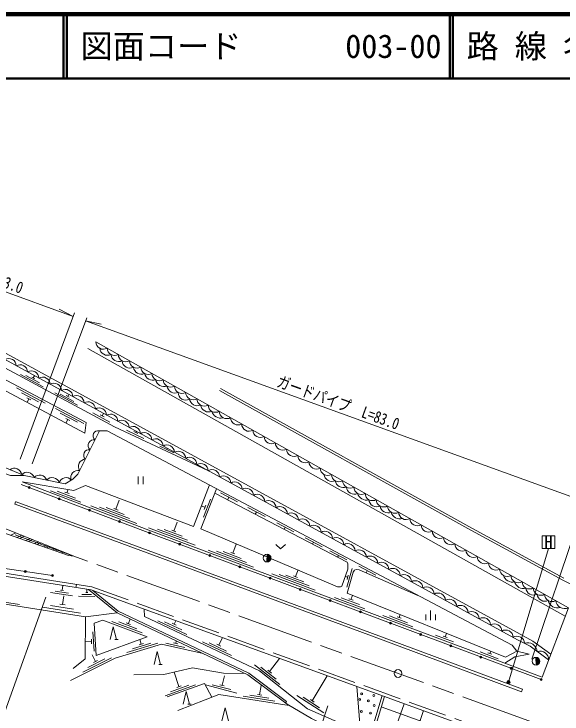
# Model space of a CAD drawing. Units: millimetres at full size, sheet at 1:1000; details may follow other scales. Extents: x 40000 to 680000, y 20000 to 380000.
# Drawn here: x 110030 to 195210, y 271214 to 380000 of the extents above; entities that cross this region are included whole.
import ezdxf
from ezdxf.enums import TextEntityAlignment as Align

# ---------------------------------------------------------------- set-up
doc = ezdxf.new("R2010")
doc.units = ezdxf.units.MM
doc.header["$LTSCALE"] = 1000
doc.linetypes.add('CHAIN', pattern=[18.5, 12, -1.5, 3.5, -1.5])
doc.linetypes.add('DASHED', pattern=[7.5, 6, -1.5])
for name, color, linetype, lineweight in [('M-BGD', 7, 'Continuous', 13), ('M-BMK', 2, 'CHAIN', 13), ('M-BMK-SRVR', 3, 'Continuous', 13), ('M-STR-HTXT', 7, 'Continuous', 13), ('M-STR-STRC', 7, 'Continuous', 13), ('M-TTL', 2, 'Continuous', 140), ('M-TTL-LINE', 7, 'Continuous', 50)]:
    doc.layers.add(name, color=color, linetype=linetype, lineweight=lineweight)
doc.layers.add('M-TTL-TXT', color=7, linetype='Continuous')
doc.styles.add('ＭＳ ゴシック', font='')
doc.styles.get('ＭＳ ゴシック').set_extended_font_data('MS Gothic')

msp = doc.modelspace()

# ---------------------------------------------------------------- hatches: boundary and pattern name
at = {"layer": 'M-BGD'}
for points in [[(112250, 306477, -1), (112530, 306371, -1)], [(116926, 304708, -1), (117207, 304601, -1)], [(121602, 302938, -1), (121883, 302832, -1)], [(126279, 301168, -1), (126559, 301062, -1)], [(130956, 299400, -1), (131237, 299295, -0.41421), (131044, 299207, -0.41421)], [(135638, 297647, -1), (135919, 297542, -0.41421), (135726, 297454, -0.41421)], [(140321, 295894, -1), (140602, 295789, -0.41421), (140409, 295701, -0.41421)], [(149348, 294841), (149403, 296040, -1)], [(145004, 294141, -1), (145285, 294036, -0.41421), (145092, 293948, -0.41421)], [(111643, 293367, -1), (111940, 293323, -1)], [(115849, 292749, -1), (116146, 292706, -1)], [(149686, 292389, -1), (149967, 292283, -0.41421), (149774, 292196, -0.41421)], [(154369, 290636, -1), (154650, 290531, -0.41421), (154457, 290443, -0.41421)], [(159052, 288883, -1), (159333, 288778, -0.41421), (159140, 288690, -0.41421)], [(163734, 287130, -1), (164015, 287025, -0.41421), (163822, 286937, -0.41421)], [(168417, 285377, -1), (168698, 285272, -0.41421), (168505, 285184, -0.41421)], [(173100, 283624, -1), (173381, 283519, -0.41421), (173188, 283431, -0.41421)], [(177782, 281871, -1), (178063, 281766, -0.41421), (177870, 281678, -0.41421)], [(182465, 280118, -1), (182746, 280013, -0.41421), (182553, 279925, -0.41421)], [(191178, 278817), (191167, 280017, -1)], [(187148, 278366, -1), (187429, 278260, -0.41421), (187236, 278173, -0.41421)], [(191830, 276613, -1), (192111, 276508, -0.41421), (191918, 276420, -0.41421)]]:
    msp.add_hatch(color=256, dxfattribs=at).paths.add_polyline_path(points)
at = {"layer": 'M-STR-HTXT'}
msp.add_hatch(color=256, dxfattribs=at).paths.add_polyline_path([(187112, 276288, -1), (186673, 276049, -1)])

# ---------------------------------------------------------------- linework, layer by layer
at = {"layer": 'M-BGD'}
for p, q in [((195716, 286430), (121523, 327996)), ((111044, 323975), (114568, 322082)), ((111862, 323807), (113976, 322672)), ((112786, 323584), (113279, 323319)), ((113033, 323451), (113212, 323784)), ((114849, 319546), (110429, 321883)), ((113825, 319748), (111173, 321150)), ((116393, 321102), (119917, 319209)), ((117211, 320935), (119326, 319799)), ((112668, 320020), (112049, 320347)), ((112358, 320184), (112069, 319636)), ((118135, 320711), (118629, 320446)), ((118382, 320578), (118540, 320873)), ((120903, 316345), (116483, 318682)), ((119879, 316547), (117227, 317949)), ((122280, 318009), (124923, 316589)), ((123435, 317729), (124051, 317398)), ((123743, 317563), (123937, 317925)), ((118722, 316819), (118103, 317147)), ((118412, 316983), (118112, 316415)), ((127493, 315326), (130210, 314054)), ((128662, 315110), (129296, 314813)), ((128979, 314962), (129057, 315129)), ((132675, 312834), (134849, 311817)), ((133762, 312326), (133849, 312511)), ((129322, 308142), (129322, 306942)), ((130122, 308142), (130122, 306942)), ((115717, 305914), (120393, 304144)), ((116759, 305840), (119564, 304778)), ((117940, 305714), (118595, 305466)), ((118268, 305590), (118454, 306084)), ((139466, 301818), (140556, 304612)), ((144761, 304170), (142110, 305574)), ((143436, 304872), (143231, 304485)), ((110279, 304211), (110141, 303835)), ((121980, 303544), (129120, 300841)), ((125869, 303034), (126400, 304437)), ((139732, 303324), (139161, 303546)), ((139604, 302998), (139859, 303650)), ((123318, 303358), (127994, 301588)), ((124359, 303284), (127165, 302223)), ((125541, 303158), (126196, 302910)), ((149046, 301900), (146395, 303305)), ((147721, 302602), (147531, 302245)), ((134870, 299643), (135396, 301048)), ((153526, 299527), (150875, 300932)), ((130915, 300163), (138195, 297438)), ((132319, 299958), (137001, 298205)), ((133360, 299888), (136170, 298836)), ((134543, 299766), (135198, 299520)), ((152201, 300230), (152028, 299902)), ((157930, 297195), (155279, 298599)), ((144047, 296208), (144573, 297613)), ((156604, 297897), (156447, 297600)), ((140226, 296677), (147238, 294053)), ((141496, 296522), (146178, 294770)), ((142537, 296453), (145347, 295401)), ((143720, 296331), (144375, 296085)), ((149348, 294841), (149403, 296040)), ((161774, 295160), (159122, 296564)), ((160448, 295862), (160304, 295590)), ((161788, 290940), (162588, 293832)), ((166264, 292781), (163613, 294185)), ((150102, 292980), (156848, 290455)), ((151239, 292875), (155921, 291122)), ((152280, 292806), (155090, 291754)), ((153463, 292683), (154118, 292438)), ((153790, 292561), (154180, 293601)), ((161806, 292128), (161992, 292803)), ((164939, 293483), (164765, 293156)), ((161899, 292466), (161511, 292573)), ((117256, 290472), (117741, 290398)), ((117499, 290435), (117613, 291183)), ((119739, 291356), (119662, 290862)), ((121348, 290088), (121362, 290595)), ((103225, 289444), (110873, 288232)), ((115678, 290107), (119137, 289576)), ((116415, 290297), (118491, 289979)), ((117557, 288237), (117771, 289588)), ((120081, 289525), (122580, 289452)), ((120589, 289810), (122089, 289766)), ((121173, 290093), (121523, 290083)), ((162410, 289014), (162648, 289650)), ((117142, 288303), (117972, 288171)), ((159858, 289328), (164541, 287575)), ((160900, 289259), (163710, 288207)), ((162082, 289136), (162738, 288891)), ((114453, 287817), (120379, 286879)), ((115709, 288074), (119264, 287511)), ((174777, 285800), (174777, 287300)), ((167346, 286526), (172028, 284773)), ((168387, 286456), (171197, 285404)), ((169569, 286334), (170225, 286088)), ((169897, 286211), (170062, 286652)), ((174027, 285800), (174027, 286700)), ((175527, 285800), (175527, 286700)), ((125261, 285591), (129938, 283823)), ((126303, 285518), (129109, 284458)), ((127484, 285392), (128139, 285145)), ((127812, 285268), (128087, 285997)), ((132400, 285719), (136918, 283577)), ((133432, 285561), (136143, 284276)), ((134600, 285340), (135232, 285040)), ((134916, 285190), (135165, 285716)), ((122466, 281002), (122290, 283997)), ((141856, 281899), (142417, 283083)), ((175544, 283457), (178354, 282405)), ((176727, 283334), (177382, 283089)), ((177054, 283212), (177254, 283745)), ((122079, 282482), (121107, 282425)), ((122099, 282133), (122058, 282831)), ((125716, 282774), (126216, 282774)), ((127585, 280755), (132366, 282217)), ((128453, 281335), (131322, 282212)), ((129465, 281958), (130135, 282163)), ((129800, 282060), (129580, 282781)), ((133640, 282234), (136564, 281560)), ((134828, 282268), (135511, 282110)), ((135170, 282189), (135259, 282579)), ((139340, 282428), (143858, 280286)), ((140372, 282271), (143083, 280985)), ((141540, 282049), (142172, 281749)), ((182485, 280858), (185294, 279807)), ((183667, 280736), (184323, 280491)), ((183995, 280614), (184127, 280966)), ((120722, 277715), (125199, 279940)), ((121484, 278429), (124170, 279764)), ((122694, 279365), (122183, 280392)), ((149767, 277800), (151289, 279862)), ((191178, 278817), (191167, 280017)), ((122380, 279209), (123007, 279521)), ((132553, 278929), (133053, 278929)), ((147431, 278875), (151360, 275783)), ((148402, 278492), (150760, 276637)), ((135675, 275469), (134903, 277723)), ((149491, 278017), (150042, 277584)), ((142377, 275674), (142756, 277125)), ((156399, 273259), (158727, 277160)), ((133523, 274063), (138231, 275746)), ((134364, 274682), (137189, 275692)), ((135346, 275351), (136005, 275587)), ((139806, 275725), (144644, 274462)), ((140850, 275763), (143752, 275005)), ((142038, 275762), (142715, 275585)), ((148204, 274184), (148438, 275666)), ((147858, 274238), (148550, 274129)), ((189058, 275055), (188908, 274683)), ((145641, 273980), (150580, 273202)), ((146676, 274121), (149639, 273654)), ((152409, 273157), (152236, 272912)), ((153973, 274109), (158175, 271400)), ((154976, 273820), (157497, 272194)), ((156105, 273448), (156693, 273069)), ((137051, 272720), (137551, 272720)), ((167123, 272308), (179958, 267724)), ((170694, 272815), (167965, 265293)), ((173668, 271735), (170913, 263810))]:
    msp.add_line(p, q, dxfattribs=at)
for points in [[(140135, 309078), (125664, 315851), (82102, 339245)], [(81662, 337430), (121267, 316492), (121055, 314846), (81321, 336029)], [(87572, 337790), (188311, 282763), (190252, 281758), (193131, 279623)], [(193471, 280517), (190698, 282535), (188707, 283613), (88440, 338307)], [(192111, 276935), (196208, 287726), (122760, 329039)], [(77954, 322167), (111602, 308263), (117966, 307006), (119151, 307721), (119965, 308510), (123297, 315221), (124490, 315246), (187446, 281902), (188181, 280997)], [(141960, 321480), (180580, 300021), (195323, 291996), (206723, 286245), (216321, 281910), (224414, 278712), (228579, 277281), (233650, 275802), (236914, 274959), (240425, 274087), (245794, 272905), (248072, 272492), (250342, 272160)], [(142130, 321786), (180748, 300328), (195485, 292306)], [(77384, 319820), (109508, 308284), (111602, 308263)], [(111133, 306900), (130454, 299588), (191971, 276560)], [(111275, 307274), (130595, 299962), (192111, 276935)], [(111275, 307274), (119325, 305939), (121139, 306738), (137951, 300330), (140395, 306822)], [(141510, 306231), (139071, 299981), (160294, 290982), (160779, 290966), (161006, 291104), (161912, 293740), (161928, 294528), (161815, 294803), (141235, 305526)], [(110141, 303835), (110235, 303801), (131730, 295879), (165205, 283512), (188908, 274683)], [(110279, 304211), (110373, 304176), (131868, 296254), (165344, 283887), (189058, 275055)], [(73252, 302810), (76698, 300781), (90778, 295895), (120495, 291237)], [(73363, 303266), (76932, 301223), (90968, 296403), (115997, 292728)], [(72972, 301655), (75410, 300187), (90656, 295408), (122006, 290494), (215201, 256655), (223947, 253890), (245957, 250013), (245920, 248474), (255035, 247460), (273263, 244113), (289024, 245087), (303413, 249343), (311608, 250514), (311427, 252682), (361284, 261010), (404333, 267918), (495220, 282385), (564808, 293152)], [(72003, 297666), (89603, 291297), (121149, 286301), (126079, 286954)], [(150706, 297581), (151456, 296881), (152206, 297581)], [(172817, 289650), (163688, 293625), (163221, 293690), (162974, 293579), (162745, 293276), (161834, 289979), (186409, 280043), (188181, 280997), (190125, 280508), (187856, 280123), (186341, 279095)], [(121605, 290557), (126079, 286954), (146361, 277288), (152496, 272718), (156249, 270531), (161231, 268016), (161931, 265577), (163984, 263273)], [(122288, 290392), (126240, 287209), (146516, 277547), (152409, 273157)], [(130284, 287489), (130318, 286374), (148177, 277906), (155634, 272038), (161438, 269477), (162227, 268593), (162756, 267828), (163405, 266765), (164422, 264727)], [(121149, 286301), (121078, 279773), (119247, 278275)], [(124966, 282774), (125466, 284774), (125966, 282774)], [(118803, 276426), (125759, 279883), (132955, 282084), (139431, 280591)], [(131803, 278929), (132303, 280929), (132803, 278929)], [(128640, 277277), (133325, 277354), (137767, 278391), (142574, 277541), (145943, 277488)], [(133840, 273857), (139645, 275933), (140765, 273831)], [(163327, 275490), (163943, 267782), (165399, 266585), (171120, 263706), (175130, 262410), (174843, 261441)], [(135481, 271748), (141878, 274270), (152784, 272551)], [(136301, 272720), (136801, 274720), (137301, 272720)], [(167236, 274071), (163822, 262736), (169849, 258627), (172114, 258206), (178372, 256693)], [(167613, 273934), (164290, 262902), (170005, 259005), (172197, 258598), (178466, 257082)], [(142361, 270178), (142861, 272178), (143361, 270178)]]:
    msp.add_lwpolyline(points, dxfattribs=at)
at = {"layer": 'M-BGD', "linetype": 'DASHED'}
msp.add_lwpolyline([(120495, 291237), (122131, 290981), (215362, 257128), (224067, 254377), (246467, 250431), (246431, 248920), (255108, 247955), (273294, 244616), (288937, 245583), (303306, 249833), (311070, 250942), (310891, 253099), (361204, 261504), (404254, 268412), (495143, 282879), (564723, 293645)], dxfattribs=at)
at = {"layer": 'M-BGD'}
msp.add_lwpolyline([(123844, 285806), (122514, 285308), (122808, 280287), (130728, 283204)], close=True, dxfattribs=at)
for centre, radius in [((112390, 306424), 150), ((117066, 304655), 150), ((121743, 302885), 150), ((126419, 301115), 150), ((131096, 299348), 150), ((135779, 297595), 150), ((140462, 295842), 150), ((149376, 295441), 600), ((145144, 294089), 150), ((111792, 293345), 150), ((115997, 292728), 150), ((149827, 292336), 150), ((154510, 290583), 150), ((159192, 288830), 150), ((163875, 287077), 150), ((168558, 285325), 150), ((173240, 283572), 150), ((177923, 281819), 150), ((182606, 280066), 150), ((191173, 279417), 600), ((187288, 278313), 150), ((191971, 276560), 150), ((164070, 274358), 150), ((165958, 274082), 150), ((163764, 273489), 150), ((165108, 273280), 150), ((166027, 272531), 150), ((164019, 271620), 150), ((165440, 271365), 150)]:
    msp.add_circle(centre, radius, dxfattribs=at)
for centre, radius, start, end in [((123920, 329062), 1160, 181.12804, 300.15766), ((124574, 328185), 1230, 186.24595, 295.03975), ((125663, 328082), 1160, 181.12804, 300.15766), ((109230, 325288), 1160, 1.84036, 120.86998), ((126327, 327221), 1242, 186.99889, 294.2868), ((127407, 327101), 1160, 181.12804, 300.15766), ((110985, 324330), 1160, 1.84036, 120.86998), ((128021, 326154), 1185, 183.10462, 298.18108), ((129150, 326121), 1160, 181.12804, 300.15766), ((112740, 323371), 1160, 1.84036, 120.86998), ((129826, 325284), 1258, 187.9678, 293.3179), ((130893, 325140), 1160, 181.12804, 300.15766), ((114495, 322412), 1160, 1.84036, 120.86998), ((131636, 324422), 1345, 192.59744, 288.68825), ((132636, 324160), 1160, 181.12804, 300.15766), ((133357, 323402), 1315, 191.12473, 290.16096), ((134379, 323179), 1160, 181.12804, 300.15766), ((116250, 321453), 1160, 1.84036, 120.86998), ((135068, 322363), 1273, 188.84651, 292.43919), ((136122, 322199), 1160, 181.12804, 300.15766), ((118006, 320495), 1160, 1.84036, 120.86998), ((136655, 321105), 1104, 175.75624, 305.52945), ((137865, 321218), 1160, 181.12804, 300.15766), ((119761, 319536), 1160, 1.84036, 120.86998), ((138537, 320372), 1252, 187.61053, 293.67516), ((139609, 320238), 1160, 181.12804, 300.15766), ((121516, 318577), 1160, 1.84036, 120.86998), ((123271, 317618), 1160, 1.84036, 120.86998), ((140293, 319415), 1268, 188.558, 292.72769), ((141352, 319257), 1160, 181.12804, 300.15766), ((125027, 316660), 1160, 1.84036, 120.86998), ((142123, 318589), 1384, 194.3567, 286.92899), ((143095, 318277), 1160, 181.12804, 300.15766), ((126782, 315701), 1160, 1.84036, 120.86998), ((144838, 317296), 1160, 181.12804, 300.15766), ((128537, 314742), 1160, 1.84036, 120.86998), ((146581, 316316), 1160, 181.12804, 300.15766), ((123102, 314459), 786, 75.62894, 231.55513), ((130292, 313783), 1160, 1.84036, 120.86998), ((148324, 315335), 1160, 181.12804, 300.15766), ((122472, 312946), 909, 81.02665, 226.15743), ((132047, 312825), 1160, 1.84036, 120.86998), ((150068, 314355), 1160, 181.12804, 300.15766), ((151811, 313374), 1160, 181.12804, 300.15766), ((121719, 311440), 859, 81.73604, 225.44803), ((133803, 311866), 1160, 1.84036, 120.86998), ((153554, 312394), 1160, 181.12804, 300.15766), ((135558, 310907), 1160, 1.84036, 120.86998), ((155297, 311413), 1160, 181.12804, 300.15766), ((121198, 309670), 1160, 94.07723, 213.10685), ((137313, 309948), 1160, 1.84036, 120.86998), ((139068, 308990), 1160, 1.84036, 120.86998), ((157040, 310433), 1160, 181.12804, 300.15766), ((110077, 308257), 1160, 8.03413, 127.06375), ((119984, 307934), 1129, 77.57962, 198.42224), ((140824, 308031), 1160, 1.84036, 120.86998), ((158783, 309452), 1160, 181.12804, 300.15766), ((112059, 307620), 1155, 16.86043, 136.20019), ((114031, 307183), 1160, 19.30451, 138.33414), ((115993, 306795), 1160, 19.30451, 138.33414), ((118102, 306913), 1048, 39.34065, 165.29257), ((142579, 307072), 1160, 1.84036, 120.86998), ((159453, 308603), 1249, 187.46538, 293.82031), ((160527, 308472), 1160, 181.12804, 300.15766), ((144334, 306113), 1160, 1.84036, 120.86998), ((161230, 307681), 1291, 189.87199, 291.4137), ((162270, 307491), 1160, 181.12804, 300.15766), ((146089, 305155), 1160, 1.84036, 120.86998), ((162909, 306588), 1214, 185.14624, 296.13945), ((164013, 306510), 1160, 181.12804, 300.15766), ((147844, 304196), 1160, 1.84036, 120.86998), ((164786, 305846), 1386, 194.48798, 286.79771), ((165756, 305530), 1160, 181.12804, 300.15766), ((149600, 303237), 1160, 1.84036, 120.86998), ((166381, 304602), 1197, 183.98644, 297.29925), ((167499, 304549), 1160, 181.12804, 300.15766), ((168196, 303748), 1283, 189.43575, 291.84994), ((169242, 303569), 1160, 181.12804, 300.15766), ((151355, 302278), 1160, 1.84036, 120.86998), ((153110, 301320), 1160, 1.84036, 120.86998), ((170012, 302897), 1381, 194.23737, 287.04833), ((170986, 302588), 1160, 181.12804, 300.15766), ((154865, 300361), 1160, 1.84036, 120.86998), ((172729, 301608), 1160, 181.12804, 300.15766), ((156620, 299402), 1160, 1.84036, 120.86998), ((174472, 300627), 1160, 181.12804, 300.15766), ((158376, 298443), 1160, 1.84036, 120.86998), ((176215, 299647), 1160, 181.12804, 300.15766), ((160131, 297484), 1160, 1.84036, 120.86998), ((177958, 298666), 1160, 181.12804, 300.15766), ((161886, 296526), 1160, 1.84036, 120.86998), ((179701, 297686), 1160, 181.12804, 300.15766), ((163641, 295567), 1160, 1.84036, 120.86998), ((181445, 296705), 1160, 181.12804, 300.15766), ((165397, 294608), 1160, 1.84036, 120.86998), ((167152, 293649), 1160, 1.84036, 120.86998), ((183188, 295725), 1160, 181.12804, 300.15766), ((168907, 292691), 1160, 1.84036, 120.86998), ((184931, 294744), 1160, 181.12804, 300.15766), ((186674, 293764), 1160, 181.12804, 300.15766), ((170662, 291732), 1160, 1.84036, 120.86998), ((187455, 293113), 1398, 194.95418, 286.33152), ((188417, 292783), 1160, 181.12804, 300.15766), ((172417, 290773), 1160, 1.84036, 120.86998), ((189163, 292069), 1348, 192.74215, 288.54354), ((190160, 291803), 1160, 181.12804, 300.15766), ((174173, 289814), 1160, 1.84036, 120.86998), ((190797, 290894), 1210, 184.87438, 296.41131), ((191903, 290822), 1160, 181.12804, 300.15766), ((175928, 288856), 1160, 1.84036, 120.86998), ((192577, 289980), 1254, 187.73809, 293.5476), ((193647, 289842), 1160, 181.12804, 300.15766), ((177683, 287897), 1160, 1.84036, 120.86998), ((194455, 289102), 1404, 191.13237, 290.15332), ((195631, 289015), 1413, 187.17829, 294.1074), ((179438, 286938), 1160, 1.84036, 120.86998), ((181193, 285979), 1160, 1.84036, 120.86998), ((182949, 285021), 1160, 1.84036, 120.86998), ((184704, 284062), 1160, 1.84036, 120.86998), ((186459, 283103), 1160, 1.84036, 120.86998), ((188228, 282153), 1160, 2.61578, 121.65133), ((189875, 280784), 1503, 5.51145, 108.93557), ((191796, 279661), 1336, 358.34321, 108.53966)]:
    msp.add_arc(centre, radius, start, end, dxfattribs=at)
at = {"layer": 'M-BMK'}
msp.add_line((75400, 311651), (209911, 262971), dxfattribs=at)
at = {"layer": 'M-BMK-SRVR'}
msp.add_circle((169734, 277511), 600, dxfattribs=at)
at = {"layer": 'M-STR-HTXT'}
for p, q in [((83710, 345865), (119245, 333005)), ((119245, 333005), (117075, 334153)), ((110968, 310821), (119445, 333542)), ((112854, 310071), (121331, 332792)), ((121153, 332314), (198749, 304232)), ((121153, 332314), (123555, 331808)), ((190541, 279713), (198974, 304906)), ((186892, 276169), (193119, 296927)), ((114984, 289393), (108590, 271552)), ((158814, 272462), (152151, 252758))]:
    msp.add_line(p, q, dxfattribs=at)
msp.add_circle((186892, 276169), 250, dxfattribs=at)
at = {"layer": 'M-STR-STRC'}
for p, q in [((109545, 298991), (110324, 299356)), ((110502, 298658), (111223, 298996)), ((110932, 298509), (111627, 298834)), ((111889, 298176), (112526, 298475)), ((112319, 298026), (112931, 298313)), ((113276, 297694), (113830, 297953)), ((113706, 297544), (114234, 297791)), ((114662, 297211), (115133, 297432)), ((115093, 297061), (115538, 297270)), ((116049, 296729), (116437, 296910)), ((116480, 296579), (116841, 296748)), ((117436, 296246), (117740, 296389))]:
    msp.add_line(p, q, dxfattribs=at)
msp.add_lwpolyline([(75228, 310944), (93663, 304516), (118521, 295869), (119329, 295753), (75771, 313181)], dxfattribs=at)
msp.add_lwpolyline([(192119, 296927), (194119, 296927), (194119, 298927), (192119, 298927)], close=True, dxfattribs=at)
at = {"layer": 'M-TTL'}
msp.add_line((680000, 380000), (40000, 380000), dxfattribs=at)
at = {"layer": 'M-TTL-LINE'}
for p, q in [((117750, 380000), (117750, 370000)), ((118250, 380000), (118250, 370000)), ((177750, 380000), (177750, 370000)), ((178250, 380000), (178250, 370000)), ((40000, 370000), (680000, 370000))]:
    msp.add_line(p, q, dxfattribs=at)

# ---------------------------------------------------------------- texts
at = {"layer": 'M-STR-HTXT', "style": 'ＭＳ ゴシック', "width": 0.8}
for s, p in [('ガードパイプ\u3000L=33.0', (101460, 339386)), ('ガードパイプ\u3000L=83.0', (159933, 318225))]:
    msp.add_text(s, height=1833, rotation=340.105, dxfattribs=at).set_placement(p, align=Align.BOTTOM_CENTER)
at = {"layer": 'M-STR-STRC', "style": 'ＭＳ ゴシック'}
msp.add_text('H', height=1833, dxfattribs=at).set_placement((193119, 297927), align=Align.MIDDLE_CENTER)
at = {"layer": 'M-TTL-TXT', "style": 'ＭＳ ゴシック'}
for s, p in [('図面コード', (120380, 375000)), ('003-00', (161521, 375000)), ('路 線 名', (180380, 375000))]:
    msp.add_text(s, height=3666, dxfattribs=at).set_placement(p, align=Align.MIDDLE_LEFT)

doc.saveas('drawing.dxf')
